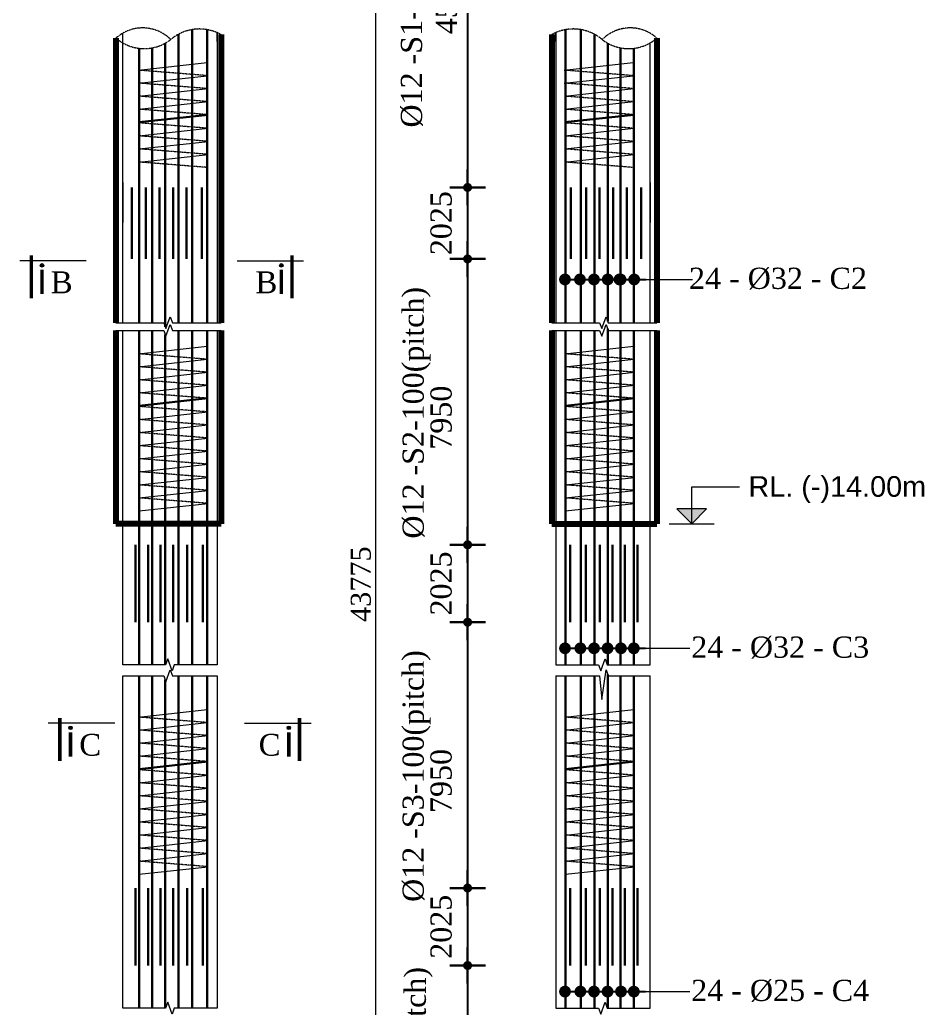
# Model space of a CAD drawing. Header units: millimetres. Extents: x -452357 to 35267, y 81803 to 461763.
# Drawn here: x -20719 to -13043, y 208038 to 216431 of the extents above; entities that cross this region are included whole.
import ezdxf

# ---------------------------------------------------------------- set-up
doc = ezdxf.new("R2010")
doc.units = ezdxf.units.MM
doc.header["$PDMODE"] = 2
doc.linetypes.add('DASHED', pattern=[0.75, 0.5, -0.25])
doc.linetypes.add('DASHEDX2', pattern=[38.1, 25.4, -12.7])
doc.layers.get('Defpoints').update_dxf_attribs({"lineweight": 13})
for name, color, linetype, lineweight in [('Binder', 136, 'Continuous', 15), ('dim', 96, 'Continuous', 25), ('Dimision', 96, 'Continuous', 18), ('hatch', 65, 'Continuous', 15), ('Hatching', 65, 'Continuous', 20), ('Pile', 11, 'Continuous', 15), ('Reinf.', 12, 'Continuous', 30), ('Text', 7, 'Continuous', 15)]:
    doc.layers.add(name, color=color, linetype=linetype, lineweight=lineweight)
doc.styles.add('ROMANS', font='arial.ttf', dxfattribs={"height": 200})
doc.styles.get("Standard").update_dxf_attribs({"font": 'times.ttf'})
doc.dimstyles.new('ISO-25', dxfattribs={"dimtxt": 175, "dimasz": 100, "dimexe": 65, "dimexo": 115.625, "dimgap": 40, "dimtad": 1, "dimtoh": 1, "dimdec": 0, "dimtxsty": 'Standard', "dimblk": 'DOT', "dimcen": 300, "dimclrd": 256, "dimclre": 256, "dimclrt": 256, "dimadec": 0, "dimazin": 0, "dimtfac": 1, "dimtdec": 0, "dimtix": 1, "dimtmove": 0, "dimatfit": 3, "dimldrblk": 'DOT', "dimfxl": 75, "dimlwd": -1, "dimarcsym": 0})
doc.dimstyles.new('ISO-70', dxfattribs={"dimscale": 0, "dimtxt": 70, "dimasz": 0.75, "dimexe": 35, "dimexo": 35, "dimgap": 20, "dimtad": 1, "dimdec": 0, "dimlfac": -1, "dimzin": 1, "dimdsep": 46, "dimtxsty": 'Standard', "dimblk": 'DIM', "dimcen": 60, "dimclrd": 256, "dimclre": 256, "dimclrt": 256, "dimadec": 0, "dimazin": 0, "dimtfac": 1, "dimtdec": 0, "dimtix": 1, "dimtofl": 0, "dimtmove": 0, "dimatfit": 3, "dimldrblk": 'DOT', "dimfxl": 35, "dimfxlon": 1, "dimtolj": 1, "dimlwd": -1, "dimarcsym": 0})

# ---------------------------------------------------------------- blocks, each defined once
blk = doc.blocks.new('_Dot')
at = {"color": 0, "linetype": 'ByBlock', "lineweight": -2}
blk.add_line((-0.5, 0), (-1, 0), dxfattribs=at)
at = {"color": 0, "linetype": 'ByBlock', "const_width": 0.5}
blk.add_lwpolyline([(-0.25, 0, 1), (0.25, 0, 1)], format="xyb", close=True, dxfattribs=at)
blk = doc.blocks.new('DIM')
at = {"layer": 'dim'}
for p, q in [((0, -101.4), (0, 101.4)), ((-101.4, 0), (101.4, 0))]:
    blk.add_line(p, q, dxfattribs=at)
at = {"layer": 'dim', "const_width": 25.4}
blk.add_lwpolyline([(-12.7, 0, 1), (12.7, 0, 1)], format="xyb", close=True, dxfattribs=at)
blk = doc.blocks.new('*D518')
at = {"layer": 'Defpoints', "color": 0, "ltscale": 30, "transparency": 16777216}
for p in [(-16766.1, 219101), (-16918.2, 215007.7), (-15423.7, 215007.7)]:
    blk.add_point(p, dxfattribs=at)
at = {"layer": 'dim', "lineweight": -2, "ltscale": 30, "transparency": 16777216}
for p, q in [((-16883.2, 219101), (-16953.2, 219101)), ((-16883.2, 215007.7), (-16953.2, 215007.7))]:
    blk.add_line(p, q, dxfattribs=at)
at = {"layer": 'dim', "ltscale": 30, "transparency": 16777216}
blk.add_line((-16918.2, 219099.5), (-16918.2, 215009.2), dxfattribs=at)
at = {"layer": 'dim', "ltscale": 30, "transparency": 16777216, "xscale": 1.5, "yscale": 1.5, "zscale": 1.5}
for p, rotation in [((-16918.2, 219101), 90), ((-16918.2, 215007.7), 270)]:
    blk.add_blockref('DIM', p, dxfattribs=dict(at, rotation=rotation))
at = {"layer": 'dim', "ltscale": 30, "transparency": 16777216, "insert": (-17096.7, 216580.8), "char_height": 160, "attachment_point": 5, "rotation": 90}
blk.add_mtext('\\A1;{\\H1.125x;4543}', dxfattribs=at)
blk = doc.blocks.new('*D519')
at = {"layer": 'Defpoints', "color": 0, "ltscale": 30, "transparency": 16777216}
for p in [(-15423.7, 215007.7), (-16918.2, 214400.4), (-15396.6, 214400.4)]:
    blk.add_point(p, dxfattribs=at)
at = {"layer": 'dim', "lineweight": -2, "ltscale": 30, "transparency": 16777216}
for p, q in [((-16883.2, 215007.7), (-16953.2, 215007.7)), ((-16883.2, 214400.4), (-16953.2, 214400.4))]:
    blk.add_line(p, q, dxfattribs=at)
at = {"layer": 'dim', "ltscale": 30, "transparency": 16777216}
blk.add_line((-16918.2, 215006.2), (-16918.2, 214401.9), dxfattribs=at)
at = {"layer": 'dim', "ltscale": 30, "transparency": 16777216, "xscale": 1.5, "yscale": 1.5, "zscale": 1.5}
for p, rotation in [((-16918.2, 215007.7), 90), ((-16918.2, 214400.4), 270)]:
    blk.add_blockref('DIM', p, dxfattribs=dict(at, rotation=rotation))
at = {"layer": 'dim', "ltscale": 30, "transparency": 16777216, "insert": (-17142.3, 214704), "char_height": 160, "attachment_point": 5, "rotation": 90}
blk.add_mtext('\\A1;{\\H1.125x;2025}', dxfattribs=at)
blk = doc.blocks.new('*D520')
at = {"layer": 'Defpoints', "color": 0, "ltscale": 30, "transparency": 16777216}
for p in [(-16875.9, 214400.4), (-16918.2, 211973.3), (-15396.6, 211973.3)]:
    blk.add_point(p, dxfattribs=at)
at = {"layer": 'dim', "lineweight": -2, "ltscale": 30, "transparency": 16777216}
for p, q in [((-16910.9, 214400.4), (-16953.2, 214400.4)), ((-16883.2, 211973.3), (-16953.2, 211973.3))]:
    blk.add_line(p, q, dxfattribs=at)
at = {"layer": 'dim', "ltscale": 30, "transparency": 16777216}
blk.add_line((-16918.2, 214398.9), (-16918.2, 211974.8), dxfattribs=at)
at = {"layer": 'dim', "ltscale": 30, "transparency": 16777216, "xscale": 1.5, "yscale": 1.5, "zscale": 1.5}
for p, rotation in [((-16918.2, 214400.4), 90), ((-16918.2, 211973.3), 270)]:
    blk.add_blockref('DIM', p, dxfattribs=dict(at, rotation=rotation))
at = {"layer": 'dim', "ltscale": 30, "transparency": 16777216, "insert": (-17142.3, 213052.6), "char_height": 160, "attachment_point": 5, "rotation": 90}
blk.add_mtext('\\A1;{\\H1.125x;7950}', dxfattribs=at)
blk = doc.blocks.new('*D521')
at = {"layer": 'Defpoints', "color": 0, "ltscale": 30, "transparency": 16777216}
for p in [(-16890.1, 211973.3), (-16918.2, 211315.8), (-15396.6, 211315.8)]:
    blk.add_point(p, dxfattribs=at)
at = {"layer": 'dim', "lineweight": -2, "ltscale": 30, "transparency": 16777216}
for p, q in [((-16918.2, 211973.3), (-16953.2, 211973.3)), ((-16883.2, 211315.8), (-16953.2, 211315.8))]:
    blk.add_line(p, q, dxfattribs=at)
at = {"layer": 'dim', "ltscale": 30, "transparency": 16777216}
blk.add_line((-16918.2, 211971.8), (-16918.2, 211317.3), dxfattribs=at)
at = {"layer": 'dim', "ltscale": 30, "transparency": 16777216, "xscale": 1.5, "yscale": 1.5, "zscale": 1.5}
for p, rotation in [((-16918.2, 211973.3), 90), ((-16918.2, 211315.8), 270)]:
    blk.add_blockref('DIM', p, dxfattribs=dict(at, rotation=rotation))
at = {"layer": 'dim', "ltscale": 30, "transparency": 16777216, "insert": (-17142.3, 211644.6), "char_height": 160, "attachment_point": 5, "rotation": 90}
blk.add_mtext('\\A1;{\\H1.125x;2025}', dxfattribs=at)
blk = doc.blocks.new('*D565')
at = {"layer": 'Defpoints', "color": 0, "ltscale": 30, "transparency": 16777216}
for p in [(-16893.2, 208401.1), (-16918.2, 205982.7), (-15396.6, 205982.7)]:
    blk.add_point(p, dxfattribs=at)
at = {"layer": 'dim', "lineweight": -2, "ltscale": 30, "transparency": 16777216}
for p, q in [((-16918.2, 208401.1), (-16953.2, 208401.1)), ((-16883.2, 205982.7), (-16953.2, 205982.7))]:
    blk.add_line(p, q, dxfattribs=at)
at = {"layer": 'dim', "ltscale": 30, "transparency": 16777216}
blk.add_line((-16918.2, 208399.6), (-16918.2, 205984.2), dxfattribs=at)
at = {"layer": 'dim', "ltscale": 30, "transparency": 16777216, "xscale": 1.5, "yscale": 1.5, "zscale": 1.5}
for p, rotation in [((-16918.2, 208401.1), 90), ((-16918.2, 205982.7), 270)]:
    blk.add_blockref('DIM', p, dxfattribs=dict(at, rotation=rotation))
at = {"layer": 'dim', "ltscale": 30, "transparency": 16777216, "insert": (-17142.3, 207197.7), "char_height": 160, "attachment_point": 5, "rotation": 90}
blk.add_mtext('\\A1;{\\H1.125x;8400}', dxfattribs=at)
blk = doc.blocks.new('*D578')
at = {"layer": 'Defpoints', "color": 0, "ltscale": 30, "transparency": 16777216}
for p in [(-16875.9, 211315.8), (-16918.2, 209058.6), (-15396.6, 209058.6)]:
    blk.add_point(p, dxfattribs=at)
at = {"layer": 'dim', "lineweight": -2, "ltscale": 30, "transparency": 16777216}
for p, q in [((-16910.9, 211315.8), (-16953.2, 211315.8)), ((-16883.2, 209058.6), (-16953.2, 209058.6))]:
    blk.add_line(p, q, dxfattribs=at)
at = {"layer": 'dim', "ltscale": 30, "transparency": 16777216}
blk.add_line((-16918.2, 211314.3), (-16918.2, 209060.1), dxfattribs=at)
at = {"layer": 'dim', "ltscale": 30, "transparency": 16777216, "xscale": 1.5, "yscale": 1.5, "zscale": 1.5}
for p, rotation in [((-16918.2, 211315.8), 90), ((-16918.2, 209058.6), 270)]:
    blk.add_blockref('DIM', p, dxfattribs=dict(at, rotation=rotation))
at = {"layer": 'dim', "ltscale": 30, "transparency": 16777216, "insert": (-17142.3, 209967.9), "char_height": 160, "attachment_point": 5, "rotation": 90}
blk.add_mtext('\\A1;{\\H1.125x;7950}', dxfattribs=at)
blk = doc.blocks.new('*D579')
at = {"layer": 'Defpoints', "color": 0, "ltscale": 30, "transparency": 16777216}
for p in [(-16890.1, 209058.6), (-16918.2, 208401.1), (-15396.6, 208401.1)]:
    blk.add_point(p, dxfattribs=at)
at = {"layer": 'dim', "lineweight": -2, "ltscale": 30, "transparency": 16777216}
for p, q in [((-16918.2, 209058.6), (-16953.2, 209058.6)), ((-16883.2, 208401.1), (-16953.2, 208401.1))]:
    blk.add_line(p, q, dxfattribs=at)
at = {"layer": 'dim', "ltscale": 30, "transparency": 16777216}
blk.add_line((-16918.2, 209057.1), (-16918.2, 208402.6), dxfattribs=at)
at = {"layer": 'dim', "ltscale": 30, "transparency": 16777216, "xscale": 1.5, "yscale": 1.5, "zscale": 1.5}
for p, rotation in [((-16918.2, 209058.6), 90), ((-16918.2, 208401.1), 270)]:
    blk.add_blockref('DIM', p, dxfattribs=dict(at, rotation=rotation))
at = {"layer": 'dim', "ltscale": 30, "transparency": 16777216, "insert": (-17142.3, 208729.8), "char_height": 160, "attachment_point": 5, "rotation": 90}
blk.add_mtext('\\A1;{\\H1.125x;2025}', dxfattribs=at)
blk = doc.blocks.new('*D607')
at = {"layer": 'Defpoints', "color": 0, "ltscale": 3, "transparency": 16777216}
for p in [(-17697.1, 220500.3), (-17102.8, 220500.3), (-16766.1, 202776.9)]:
    blk.add_point(p, dxfattribs=at)
at = {"layer": 'Dimision', "lineweight": -2, "ltscale": 3, "transparency": 16777216}
for p, q in [((-17497.1, 220500.3), (-17897.1, 220500.3)), ((-17497.1, 202776.9), (-17897.1, 202776.9))]:
    blk.add_line(p, q, dxfattribs=at)
at = {"layer": 'Dimision', "ltscale": 3, "transparency": 16777216}
blk.add_line((-17697.1, 202876.9), (-17697.1, 220400.3), dxfattribs=at)
at = {"layer": 'Dimision', "ltscale": 3, "transparency": 16777216, "xscale": 100, "yscale": 100, "zscale": 100}
for p, rotation in [((-17697.1, 220500.3), 90), ((-17697.1, 202776.9), 270)]:
    blk.add_blockref('_Dot', p, dxfattribs=dict(at, rotation=rotation))
at = {"layer": 'Dimision', "ltscale": 3, "transparency": 16777216, "insert": (-17823.8, 211638.6), "char_height": 170, "attachment_point": 5, "rotation": 90}
blk.add_mtext('43775', dxfattribs=at)

msp = doc.modelspace()

# ---------------------------------------------------------------- hatches: boundary and pattern name
at = {"layer": 'Dimision', "ltscale": 3}
msp.add_hatch(color=256, dxfattribs=at).paths.add_polyline_path([(-15142.6, 212278.2), (-15016.4, 212152), (-14890.3, 212278.2)])
at = {"layer": 'Text'}
for points in [[(-20530.1, 214330.9, -1), (-20530.1, 214360.5, -1)], [(-18499.1, 214330.9, 1), (-18499.1, 214360.5, 1)], [(-20288, 210403.8, -1), (-20288, 210433.4, -1)], [(-18435.5, 210403.8, 1), (-18435.5, 210433.4, 1)]]:
    msp.add_hatch(color=256, dxfattribs=at).paths.add_polyline_path(points)

# ---------------------------------------------------------------- linework, layer by layer
at = {"layer": 'Binder', "ltscale": 5}
for p, q in [((-19711.8, 216003.1), (-19127.2, 216067.1)), ((-16097.8, 216003.1), (-15513.3, 216067.1)), ((-19711.8, 215892.4), (-19127.2, 215956.5)), ((-16097.8, 215892.4), (-15513.3, 215956.5)), ((-19705.9, 215782.4), (-19121.3, 215846.4)), ((-16091.9, 215782.4), (-15507.4, 215846.4)), ((-19705.9, 215671.7), (-19121.3, 215735.8)), ((-16091.9, 215671.7), (-15507.4, 215735.8)), ((-19705.9, 215561.1), (-19121.3, 215625.1)), ((-16091.9, 215561.1), (-15507.4, 215625.1)), ((-19705.9, 215445.3), (-19121.3, 215509.4)), ((-16091.9, 215445.3), (-15507.4, 215509.4)), ((-19705.9, 215334.7), (-19121.3, 215398.7)), ((-16091.9, 215334.7), (-15507.4, 215398.7)), ((-19705.9, 215223), (-19121.3, 215287.1)), ((-16091.9, 215223), (-15507.4, 215287.1)), ((-19712.5, 213594.9), (-19128, 213659)), ((-16091.9, 213594.9), (-15507.4, 213659)), ((-19712.5, 213484.3), (-19128, 213548.3)), ((-16091.9, 213484.3), (-15507.4, 213548.3)), ((-19706.7, 213374.2), (-19122.1, 213438.3)), ((-16086.1, 213374.2), (-15501.5, 213438.3)), ((-19706.7, 213263.6), (-19122.1, 213327.6)), ((-16086.1, 213263.6), (-15501.5, 213327.6)), ((-19706.7, 213152.9), (-19122.1, 213217)), ((-16086.1, 213152.9), (-15501.5, 213217)), ((-19706.7, 213037.2), (-19122.1, 213101.2)), ((-16086.1, 213037.2), (-15501.5, 213101.2)), ((-19706.7, 212926.5), (-19122.1, 212990.6)), ((-16086.1, 212926.5), (-15501.5, 212990.6)), ((-19706.7, 212814.9), (-19122.1, 212878.9)), ((-16086.1, 212814.9), (-15501.5, 212878.9)), ((-19706.7, 212704.2), (-19122.1, 212768.3)), ((-16086.1, 212704.2), (-15501.5, 212768.3)), ((-19706.7, 212593.6), (-19122.1, 212657.6)), ((-16086.1, 212593.6), (-15501.5, 212657.6)), ((-19706.7, 212481.9), (-19122.1, 212546)), ((-16086.1, 212481.9), (-15501.5, 212546)), ((-19706.7, 212371.3), (-19122.1, 212435.3)), ((-16086.1, 212371.3), (-15501.5, 212435.3)), ((-19706.7, 212260.6), (-19122.1, 212324.7)), ((-16086.1, 212260.6), (-15501.5, 212324.7)), ((-19712.5, 210510.3), (-19128, 210574.3)), ((-16091.9, 210510.3), (-15507.4, 210574.3)), ((-19712.5, 210399.6), (-19128, 210463.7)), ((-16091.9, 210399.6), (-15507.4, 210463.7)), ((-19706.7, 210289.6), (-19122.1, 210353.7)), ((-16086.1, 210289.6), (-15501.5, 210353.7)), ((-19706.7, 210179), (-19122.1, 210243)), ((-16086.1, 210179), (-15501.5, 210243)), ((-19706.7, 210068.3), (-19122.1, 210132.4)), ((-16086.1, 210068.3), (-15501.5, 210132.4)), ((-19706.7, 209952.6), (-19122.1, 210016.6)), ((-16086.1, 209952.6), (-15501.5, 210016.6)), ((-19706.7, 209841.9), (-19122.1, 209906)), ((-16086.1, 209841.9), (-15501.5, 209906)), ((-19706.7, 209730.3), (-19122.1, 209794.3)), ((-16086.1, 209730.3), (-15501.5, 209794.3)), ((-19706.7, 209619.6), (-19122.1, 209683.7)), ((-16086.1, 209619.6), (-15501.5, 209683.7)), ((-19706.7, 209509), (-19122.1, 209573)), ((-16086.1, 209509), (-15501.5, 209573)), ((-19706.7, 209397.3), (-19122.1, 209461.4)), ((-16086.1, 209397.3), (-15501.5, 209461.4)), ((-19706.7, 209286.7), (-19122.1, 209350.7)), ((-16086.1, 209286.7), (-15501.5, 209350.7)), ((-19706.7, 209176), (-19122.1, 209240)), ((-16086.1, 209176), (-15501.5, 209240))]:
    msp.add_line(p, q, dxfattribs=at)
at = {"layer": 'Binder', "linetype": 'DASHEDX2', "ltscale": 0.007}
for p, q in [((-19127.2, 215956.5), (-19711.8, 216003.1)), ((-15513.3, 215956.5), (-16097.8, 216003.1)), ((-19121.3, 215846.4), (-19705.9, 215893.1)), ((-15507.4, 215846.4), (-16091.9, 215893.1)), ((-19121.3, 215735.8), (-19705.9, 215782.4)), ((-15507.4, 215735.8), (-16091.9, 215782.4)), ((-19121.3, 215625.1), (-19705.9, 215671.7)), ((-15507.4, 215625.1), (-16091.9, 215671.7)), ((-19121.3, 215509.4), (-19705.9, 215556)), ((-15507.4, 215509.4), (-16091.9, 215556)), ((-19121.3, 215398.7), (-19705.9, 215445.3)), ((-15507.4, 215398.7), (-16091.9, 215445.3)), ((-19121.3, 215288.1), (-19705.9, 215334.7)), ((-15507.4, 215288.1), (-16091.9, 215334.7)), ((-19121.3, 215176.4), (-19705.9, 215223)), ((-15507.4, 215176.4), (-16091.9, 215223)), ((-19128, 213548.3), (-19712.5, 213594.9)), ((-15507.4, 213548.3), (-16091.9, 213594.9)), ((-19122.1, 213438.3), (-19706.7, 213484.9)), ((-15501.5, 213438.3), (-16086.1, 213484.9)), ((-19122.1, 213327.6), (-19706.7, 213374.2)), ((-15501.5, 213327.6), (-16086.1, 213374.2)), ((-19122.1, 213217), (-19706.7, 213263.6)), ((-15501.5, 213217), (-16086.1, 213263.6)), ((-19122.1, 213101.2), (-19706.7, 213147.8)), ((-15501.5, 213101.2), (-16086.1, 213147.8)), ((-19122.1, 212990.6), (-19706.7, 213037.2)), ((-15501.5, 212990.6), (-16086.1, 213037.2)), ((-19122.1, 212879.9), (-19706.7, 212926.5)), ((-15501.5, 212879.9), (-16086.1, 212926.5)), ((-19122.1, 212768.3), (-19706.7, 212814.9)), ((-15501.5, 212768.3), (-16086.1, 212814.9)), ((-19122.1, 212657.6), (-19706.7, 212704.2)), ((-15501.5, 212657.6), (-16086.1, 212704.2)), ((-19122.1, 212547), (-19706.7, 212593.6)), ((-15501.5, 212547), (-16086.1, 212593.6)), ((-19122.1, 212435.3), (-19706.7, 212481.9)), ((-15501.5, 212435.3), (-16086.1, 212481.9)), ((-19122.1, 212324.7), (-19706.7, 212371.3)), ((-15501.5, 212324.7), (-16086.1, 212371.3)), ((-19128, 210463.7), (-19712.5, 210510.3)), ((-15507.4, 210463.7), (-16091.9, 210510.3)), ((-19122.1, 210353.7), (-19706.7, 210400.3)), ((-15501.5, 210353.7), (-16086.1, 210400.3)), ((-19122.1, 210243), (-19706.7, 210289.6)), ((-15501.5, 210243), (-16086.1, 210289.6)), ((-19122.1, 210132.4), (-19706.7, 210179)), ((-15501.5, 210132.4), (-16086.1, 210179)), ((-19122.1, 210016.6), (-19706.7, 210063.2)), ((-15501.5, 210016.6), (-16086.1, 210063.2)), ((-19122.1, 209906), (-19706.7, 209952.6)), ((-15501.5, 209906), (-16086.1, 209952.6)), ((-19122.1, 209795.3), (-19706.7, 209841.9)), ((-15501.5, 209795.3), (-16086.1, 209841.9)), ((-19122.1, 209683.7), (-19706.7, 209730.3)), ((-15501.5, 209683.7), (-16086.1, 209730.3)), ((-19122.1, 209573), (-19706.7, 209619.6)), ((-15501.5, 209573), (-16086.1, 209619.6)), ((-19122.1, 209462.3), (-19706.7, 209509)), ((-15501.5, 209462.3), (-16086.1, 209509)), ((-19122.1, 209350.7), (-19706.7, 209397.3)), ((-15501.5, 209350.7), (-16086.1, 209397.3)), ((-19122.1, 209240), (-19706.7, 209286.7)), ((-15501.5, 209240), (-16086.1, 209286.7))]:
    msp.add_line(p, q, dxfattribs=at)
at = {"layer": 'Dimision', "ltscale": 3}
for p, q in [((-15016.4, 212465.5), (-14609.7, 212465.5)), ((-15016.4, 212152), (-15016.4, 212465.5)), ((-15208.2, 212152), (-14824.7, 212152))]:
    msp.add_line(p, q, dxfattribs=at)
msp.add_lwpolyline([(-14890.3, 212278.2), (-15142.6, 212278.2), (-15016.4, 212152)], close=True, dxfattribs=at)
at = {"layer": 'hatch', "lineweight": 80, "ltscale": 3}
for p, q in [((-19010.7, 216305.8), (-19010.7, 213859.2)), ((-16203.3, 216305.8), (-16203.3, 213859.2)), ((-19902.5, 216275.4), (-19902.5, 213859.2)), ((-15311.6, 216275.4), (-15311.6, 213859.2)), ((-19902.5, 213794.1), (-19902.5, 212152)), ((-19010.7, 213794.1), (-19010.7, 212152)), ((-16203.3, 213794.1), (-16203.3, 212152)), ((-15311.6, 213794.1), (-15311.6, 212152)), ((-19010.7, 212152), (-19902.5, 212152)), ((-16203.3, 212152), (-15311.6, 212152))]:
    msp.add_line(p, q, dxfattribs=at)
at = {"layer": 'Hatching', "ltscale": 3}
for p, q in [((-19844.5, 216234.4), (-19844.5, 216247.3)), ((-19844.5, 215049), (-19844.5, 214711.1)), ((-15369.6, 215049), (-15369.6, 214711.1))]:
    msp.add_line(p, q, dxfattribs=at)
for points in [[(-19844.5, 213859.2), (-19844.5, 216317.4)], [(-19044.5, 216322.3), (-19044.5, 213859.2)], [(-19044.5, 216247.3), (-19044.5, 216320.6)], [(-16169.6, 216322.3), (-16169.6, 213859.2)], [(-16169.6, 216247.3), (-16169.6, 216320.6)], [(-15369.6, 213859.2), (-15369.6, 216234.4)], [(-19902.5, 213859.2), (-19497.6, 213859.2), (-19479.1, 213808.5), (-19442.3, 213909.8), (-19423.8, 213859.2), (-19010.7, 213859.2)], [(-16203.3, 213859.2), (-15798.4, 213859.2), (-15780, 213808.5), (-15743.1, 213909.8), (-15724.7, 213859.2), (-15311.6, 213859.2)], [(-19902.5, 213794.1), (-19497.6, 213794.1), (-19479.1, 213743.5), (-19442.3, 213844.8), (-19423.8, 213794.1), (-19010.7, 213794.1)], [(-19844.5, 212152), (-19844.5, 213794.1)], [(-19044.5, 213794.1), (-19044.5, 212152)], [(-16203.3, 213794.1), (-15798.4, 213794.1), (-15780, 213743.5), (-15743.1, 213844.8), (-15724.7, 213794.1), (-15311.6, 213794.1)], [(-16169.6, 213794.1), (-16169.6, 212152)], [(-15369.6, 212152), (-15369.6, 213794.1)], [(-19844.5, 210954.3), (-19844.5, 212152)], [(-19044.5, 212152), (-19044.5, 210954.3)], [(-16169.6, 212152), (-16169.6, 210954.3)], [(-15369.6, 210954.3), (-15369.6, 212152)], [(-19044.5, 210954.3), (-19407.6, 210954.3), (-19426, 210903.6), (-19462.9, 211005), (-19481.3, 210954.3), (-19844.5, 210954.3)], [(-16169.6, 210954.3), (-15806.5, 210954.3), (-15788, 210903.6), (-15751.1, 211005), (-15732.7, 210954.3), (-15369.6, 210954.3)], [(-19844.5, 210859.5), (-19497.6, 210859.5), (-19479.1, 210808.9), (-19442.3, 210910.2), (-19423.8, 210859.5), (-19044.5, 210859.5)], [(-19844.5, 209067.4), (-19844.5, 210859.5)], [(-19044.5, 210859.5), (-19044.5, 209067.4)], [(-16169.6, 210859.5), (-15798.4, 210859.5), (-15780, 210658.9), (-15743.1, 210910.2), (-15724.7, 210859.5), (-15369.6, 210859.5)], [(-16169.6, 210859.5), (-16169.6, 209067.4)], [(-15369.6, 209067.4), (-15369.6, 210859.5)], [(-19844.5, 208039.6), (-19844.5, 209067.4)], [(-19044.5, 209067.4), (-19044.5, 208039.6)], [(-16169.6, 209067.4), (-16169.6, 208039.6)], [(-15369.6, 208039.6), (-15369.6, 209067.4)], [(-19044.5, 208039.6), (-19407.6, 208039.6), (-19426, 207988.9), (-19462.9, 208090.3), (-19481.3, 208039.6), (-19844.5, 208039.6)], [(-16169.6, 208039.6), (-15806.5, 208039.6), (-15788, 207988.9), (-15751.1, 208090.3), (-15732.7, 208039.6), (-15369.6, 208039.6)]]:
    msp.add_lwpolyline(points, dxfattribs=at)
at = {"layer": 'Pile', "linetype": 'DASHED', "ltscale": 5}
for points in [[(-19010.7, 216305.8, 0.310821), (-19437.8, 216263.4, -0.357467), (-19902.5, 216275.4, -0.398076), (-19437.8, 216263.4)], [(-16203.3, 216305.8, -0.310821), (-15776.2, 216263.4, 0.357467), (-15311.6, 216275.4, 0.398076), (-15776.2, 216263.4)]]:
    msp.add_lwpolyline(points, format="xyb", dxfattribs=at)
at = {"layer": 'Reinf.', "ltscale": 5}
for p, q in [((-19372.7, 213859.2), (-19372.7, 216307.8)), ((-15841.4, 213859.2), (-15841.4, 216307.8)), ((-19485.2, 213825.1), (-19485.2, 216232.2)), ((-15728.8, 213870.7), (-15728.8, 216232.2)), ((-19705.9, 215561.1), (-19121.3, 215625.1)), ((-16091.9, 215561.1), (-15507.4, 215625.1)), ((-19768, 214400.4), (-19768, 215007.7)), ((-19648.4, 214400.4), (-19648.4, 215007.7)), ((-19532.1, 214400.4), (-19532.1, 215007.7)), ((-19415.8, 214400.4), (-19415.8, 215007.7)), ((-19302.8, 214400.4), (-19302.8, 215007.7)), ((-19173.3, 214400.4), (-19173.3, 215007.7)), ((-16040.8, 214400.4), (-16040.8, 215007.7)), ((-15911.2, 214400.4), (-15911.2, 215007.7)), ((-15798.2, 214400.4), (-15798.2, 215007.7)), ((-15681.9, 214400.4), (-15681.9, 215007.7)), ((-15565.7, 214400.4), (-15565.7, 215007.7)), ((-15446, 214400.4), (-15446, 215007.7)), ((-19372.7, 212152), (-19372.7, 213794.1)), ((-15841.4, 212152), (-15841.4, 213794.1)), ((-15728.8, 212152), (-15728.8, 213805.6)), ((-19485.2, 212152), (-19485.2, 213760.1)), ((-19706.7, 213152.9), (-19122.1, 213217)), ((-16086.1, 213152.9), (-15501.5, 213217)), ((-19485.2, 210954.3), (-19485.2, 212152)), ((-19485.2, 211950.9), (-19485.2, 212152)), ((-19372.7, 210954.3), (-19372.7, 212152)), ((-15841.4, 210954.3), (-15841.4, 212152)), ((-15728.8, 210954.3), (-15728.8, 212152)), ((-15728.8, 211950.9), (-15728.8, 212152)), ((-19629.8, 211315.8), (-19629.8, 211973.3)), ((-19525.2, 211315.8), (-19525.2, 211973.3)), ((-19416.8, 211315.8), (-19416.8, 211973.3)), ((-19298.2, 211315.8), (-19298.2, 211973.3)), ((-15915.8, 211315.8), (-15915.8, 211973.3)), ((-15797.2, 211315.8), (-15797.2, 211973.3)), ((-15688.8, 211315.8), (-15688.8, 211973.3)), ((-15584.2, 211315.8), (-15584.2, 211973.3)), ((-19372.7, 209067.4), (-19372.7, 210859.5)), ((-15841.4, 209067.4), (-15841.4, 210859.5)), ((-15728.8, 209067.4), (-15728.8, 210871)), ((-19485.2, 209067.4), (-19485.2, 210825.5)), ((-19706.7, 210068.3), (-19122.1, 210132.4)), ((-16086.1, 210068.3), (-15501.5, 210132.4)), ((-19629.8, 208401.1), (-19629.8, 209058.6)), ((-19525.2, 208401.1), (-19525.2, 209058.6)), ((-19485.2, 208039.6), (-19485.2, 209067.4)), ((-19485.2, 209036.2), (-19485.2, 209067.4)), ((-19416.8, 208401.1), (-19416.8, 209058.6)), ((-19372.7, 208039.6), (-19372.7, 209067.4)), ((-19298.2, 208401.1), (-19298.2, 209058.6)), ((-15915.8, 208401.1), (-15915.8, 209058.6)), ((-15841.4, 208039.6), (-15841.4, 209067.4)), ((-15797.2, 208401.1), (-15797.2, 209058.6)), ((-15728.8, 208039.6), (-15728.8, 209067.4)), ((-15728.8, 209036.2), (-15728.8, 209067.4)), ((-15688.8, 208401.1), (-15688.8, 209058.6)), ((-15584.2, 208401.1), (-15584.2, 209058.6))]:
    msp.add_line(p, q, dxfattribs=at)
for points in [[(-19256.3, 213859.2), (-19256.3, 216347.6)], [(-19128, 213859.2), (-19128, 216347.1)], [(-16086.1, 213859.2), (-16086.1, 216347.1)], [(-15957.7, 213859.2), (-15957.7, 216347.6)], [(-19706.7, 215728.8), (-19706.7, 216188.9)], [(-19594.2, 213859.2), (-19594.2, 216192.7)], [(-15619.8, 213859.2), (-15619.8, 216192.7)], [(-15507.4, 213859.2), (-15507.4, 216188.9)], [(-19706.7, 213859.2), (-19706.7, 215730.1)], [(-19706.7, 214400.7), (-19706.7, 215007.7)], [(-15507.4, 214400.7), (-15507.4, 215007.7)], [(-19706.7, 212152), (-19706.7, 213794.1)], [(-19594.2, 212152), (-19594.2, 213794.1)], [(-19256.3, 212152), (-19256.3, 213794.1)], [(-19128, 212152), (-19128, 213794.1)], [(-16086.1, 212152), (-16086.1, 213794.1)], [(-15957.7, 212152), (-15957.7, 213794.1)], [(-15619.8, 212152), (-15619.8, 213794.1)], [(-15507.4, 212152), (-15507.4, 213794.1)], [(-19706.7, 210954.3), (-19706.7, 212152)], [(-19594.2, 210954.3), (-19594.2, 212152)], [(-19256.3, 210954.3), (-19256.3, 212152)], [(-19128, 210954.3), (-19128, 212152)], [(-16086.1, 210954.3), (-16086.1, 212152)], [(-15957.7, 210954.3), (-15957.7, 212152)], [(-15619.8, 210954.3), (-15619.8, 212152)], [(-15507.4, 210954.3), (-15507.4, 212152)], [(-19737.5, 211315.8), (-19737.5, 211973.3)], [(-19164.9, 211315.8), (-19164.9, 211973.3)], [(-16049.1, 211315.8), (-16049.1, 211973.3)], [(-15476.5, 211315.8), (-15476.5, 211973.3)], [(-19706.7, 209067.4), (-19706.7, 210859.5)], [(-19594.2, 209067.4), (-19594.2, 210859.5)], [(-19256.3, 209067.4), (-19256.3, 210859.5)], [(-19128, 209067.4), (-19128, 210859.5)], [(-16086.1, 209067.4), (-16086.1, 210859.5)], [(-15957.7, 209067.4), (-15957.7, 210859.5)], [(-15619.8, 209067.4), (-15619.8, 210859.5)], [(-15507.4, 209067.4), (-15507.4, 210859.5)], [(-19737.5, 208401.1), (-19737.5, 209058.6)], [(-19706.7, 208039.6), (-19706.7, 209067.4)], [(-19594.2, 208039.6), (-19594.2, 209067.4)], [(-19256.3, 208039.6), (-19256.3, 209067.4)], [(-19164.9, 208401.1), (-19164.9, 209058.6)], [(-19128, 208039.6), (-19128, 209067.4)], [(-16086.1, 208039.6), (-16086.1, 209067.4)], [(-16049.1, 208401.1), (-16049.1, 209058.6)], [(-15957.7, 208039.6), (-15957.7, 209067.4)], [(-15619.8, 208039.6), (-15619.8, 209067.4)], [(-15507.4, 208039.6), (-15507.4, 209067.4)], [(-15476.5, 208401.1), (-15476.5, 209058.6)]]:
    msp.add_lwpolyline(points, dxfattribs=at)
at = {"layer": 'Text'}
for p, q in [((-20154.5, 214385.4), (-20719, 214385.4)), ((-18874.7, 214385.4), (-18310.3, 214385.4)), ((-19912.4, 210458.3), (-20476.8, 210458.3)), ((-18811.1, 210458.3), (-18246.7, 210458.3))]:
    msp.add_line(p, q, dxfattribs=at)
at = {"layer": 'Text', "const_width": 29.6}
for points in [[(-20621.1, 214430.7), (-20621.1, 214065.7)], [(-18408.2, 214430.7), (-18408.2, 214065.7)], [(-20530.1, 214308.2), (-20530.1, 214102.3)], [(-18499.1, 214308.2), (-18499.1, 214102.3)], [(-20379, 210503.6), (-20379, 210138.6)], [(-18344.5, 210503.6), (-18344.5, 210138.6)], [(-20288, 210381), (-20288, 210175.2)], [(-18435.5, 210381), (-18435.5, 210175.2)]]:
    msp.add_lwpolyline(points, dxfattribs=at)
at = {"layer": 'Text'}
for centre in [(-20530.1, 214345.7), (-18499.1, 214345.7), (-20288, 210418.6), (-18435.5, 210418.6)]:
    msp.add_circle(centre, 14.8, dxfattribs=at)

# ---------------------------------------------------------------- texts
at = {"layer": 'dim', "ltscale": 30, "char_height": 180, "attachment_point": 5, "rotation": 90}
for s, insert in [('%%C12 -S1-75 (pitch)', (-17365.5, 216550.6)), ('%%C12 -S2-100(pitch)', (-17350.9, 213094.1)), ('%%C12 -S3-100(pitch)', (-17350.9, 210009.5)), ('%%C12 -S4-125 (pitch)', (-17333.1, 207285.8))]:
    msp.add_mtext(s, dxfattribs=dict(at, insert=insert))
at = {"layer": 'Text'}
for s, height, p in [('B', 184.9, (-20456.7, 214109.7)), ('B', 184.9, (-18719, 214109.7)), ('24 - %%C32 - C2', 180, (-15039.1, 214146)), ('24 - %%C32 - C3', 180, (-15020.3, 211014.3)), ('C', 184.9, (-20214.5, 210182.6)), ('C', 184.9, (-18691.5, 210182.6)), ('24 - %%C25 - C4', 180, (-15020.3, 208099.6))]:
    msp.add_text(s, height=height, dxfattribs=at).set_placement(p)
at = {"layer": 'Text', "style": 'ROMANS'}
msp.add_text(' RL. (-)14.00m ', height=175, dxfattribs=at).set_placement((-14602.4, 212380.9))

# ---------------------------------------------------------------- dimensions: what is measured, and where the dimension line sits
at = {"layer": 'dim', "ltscale": 30}
for base, p1, p2, text, picture, middle in [((-16918.2, 215007.7), (-16766.1, 219101), (-15423.7, 215007.7), '{\\H1.125x;4543}', '*D518', (-17096.7, 216580.8)), ((-16918.2, 214400.4), (-15423.7, 215007.7), (-15396.6, 214400.4), '{\\H1.125x;2025}', '*D519', (-17142.3, 214704)), ((-16918.2, 211973.3), (-16875.9, 214400.4), (-15396.6, 211973.3), '{\\H1.125x;7950}', '*D520', (-17142.3, 213052.6)), ((-16918.2, 211315.8), (-16890.1, 211973.3), (-15396.6, 211315.8), '{\\H1.125x;2025}', '*D521', (-17142.3, 211644.6)), ((-16918.2, 209058.6), (-16875.9, 211315.8), (-15396.6, 209058.6), '{\\H1.125x;7950}', '*D578', (-17142.3, 209967.9)), ((-16918.2, 208401.1), (-16890.1, 209058.6), (-15396.6, 208401.1), '{\\H1.125x;2025}', '*D579', (-17142.3, 208729.8)), ((-16918.2, 205982.7), (-16893.2, 208401.1), (-15396.6, 205982.7), '{\\H1.125x;8400}', '*D565', (-17142.3, 207197.7))]:
    dim = msp.add_linear_dim(base=base, p1=p1, p2=p2, angle=90, text=text, dimstyle='ISO-70', override={"dimscale": 1, "dimtxt": 160, "dimasz": 1.5, "dimtmove": 2}, dxfattribs=at)
    dim.commit()
    dim.dimension.update_dxf_attribs({"geometry": picture, "text_midpoint": middle, "dimtype": 160})
at = {"layer": 'Dimision', "ltscale": 3}
dim = msp.add_linear_dim(base=(-17697.1, 220500.3), p1=(-16766.1, 202776.9), p2=(-17102.8, 220500.3), angle=90, text='43775', dimstyle='ISO-25', override={"dimtxt": 170, "dimexe": 200, "dimfxl": 200, "dimfxlon": 1}, dxfattribs=at)
dim.commit()
dim.dimension.update_dxf_attribs({"geometry": '*D607', "text_midpoint": (-17697.1, 211638.6), "dimtype": 160})

# ---------------------------------------------------------------- leaders
at = {"layer": 'Dimision', "ltscale": 5}
for points, override in [([(-16091.8, 214226), (-15348.8, 214226)], {"dimasz": 100, "dimtad": 0}), ([(-15964.6, 214226), (-15323.4, 214226)], {"dimtad": 0}), ([(-15845.6, 214226), (-15340.1, 214226)], {"dimtad": 0}), ([(-15729, 214226), (-15359.3, 214226)], {"dimtad": 0}), ([(-15629.2, 214226), (-15009.2, 214226)], {"dimtad": 0}), ([(-15620, 214226), (-15009.2, 214226)], {"dimtad": 0}), ([(-15504.4, 214226), (-15009.2, 214226)], {"dimtad": 0}), ([(-15504.4, 214226), (-15009.2, 214226)], {"dimtad": 0}), ([(-16091.5, 211094.2), (-15348.5, 211094.2)], {"dimasz": 100, "dimtad": 0}), ([(-15961, 211094.2), (-15069.5, 211094.2)], {"dimtad": 0}), ([(-15845.2, 211094.2), (-15339.8, 211094.2)], {"dimtad": 0}), ([(-15730.3, 211094.2), (-15360.6, 211094.2)], {"dimtad": 0}), ([(-15616.6, 211094.2), (-15031.9, 211094.2)], {"dimtad": 0}), ([(-15616.6, 211094.2), (-15031.9, 211094.2)], {"dimtad": 0}), ([(-15507.3, 211094.2), (-15031.9, 211094.2)], {"dimtad": 0}), ([(-16091.5, 208179.5), (-15348.5, 208179.5)], {"dimasz": 100, "dimtad": 0}), ([(-15961, 208179.5), (-15069.5, 208179.5)], {"dimtad": 0}), ([(-15845.2, 208179.5), (-15339.8, 208179.5)], {"dimtad": 0}), ([(-15730.3, 208179.5), (-15360.6, 208179.5)], {"dimtad": 0}), ([(-15616.6, 208179.5), (-15031.9, 208179.5)], {"dimtad": 0}), ([(-15616.6, 208179.5), (-15031.9, 208179.5)], {"dimtad": 0}), ([(-15507.3, 208179.5), (-15031.9, 208179.5)], {"dimtad": 0})]:
    msp.add_leader(points, dimstyle='ISO-25', override=override, dxfattribs=at)

doc.saveas('drawing.dxf')
